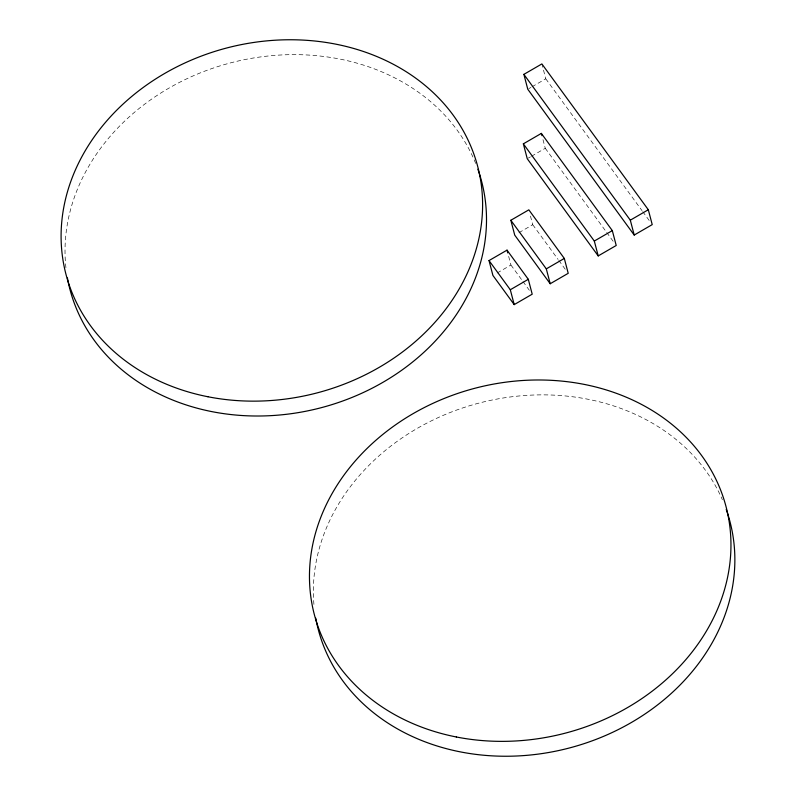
<?xml version="1.0" encoding="UTF-8"?>
<svg xmlns="http://www.w3.org/2000/svg" width="796" height="796" viewBox="0 0 796 796"><rect width="100%" height="100%" fill="white"/><g stroke="black" fill="none" stroke-linecap="round" stroke-linejoin="round"><path stroke-width="0.6" stroke-dasharray="3.98 2.98" d="M528.833 88.625L530.952 87.401M532.017 86.784L545.777 78.804L542.175 65.073M528.315 158.096L530.435 156.872M531.489 156.255L545.26 148.275L542.554 137.977M518.962 232.681L532.733 224.711L530.027 214.413M497.152 272.998L510.923 265.018L507.619 252.431M545.777 78.804L642.014 210.632M642.74 211.627L650.034 221.616M545.26 148.275L605.975 231.457M606.701 232.452L614.024 242.481M532.733 224.711L558.076 259.426M558.802 260.411L566.036 270.332M510.923 265.018L522.275 280.57M522.982 281.545L529.37 290.291M65.929 267.745A212.801 178.264 -14.7 0 1 232.551 62.367A212.801 178.264 -14.7 0 1 475.819 163.807M313.932 604.413A212.801 178.264 -14.7 0 1 480.286 402.756A212.801 178.264 -14.7 0 1 722.39 499.749"/><path stroke-width="1.19" d="M523.877 74.366L541.877 63.929L648.312 209.746L652.222 224.611L634.213 235.049L527.778 89.242L523.877 74.366L630.313 220.174L634.213 235.049M523.35 143.837L541.35 133.4L612.313 230.611L616.213 245.486L598.214 255.914L527.25 158.712L523.35 143.837L594.313 241.049L598.214 255.914M510.833 220.273L528.833 209.836L564.314 258.441L568.215 273.307L550.205 283.744L514.733 235.138L510.833 220.273L546.305 268.869L550.205 283.744M489.013 260.581L507.022 250.143L528.305 279.306L532.206 294.182L514.206 304.609L492.923 275.456L489.013 260.581L510.306 289.744L514.206 304.609M510.306 289.744L528.305 279.306M546.305 268.869L564.314 258.441M594.313 241.049L612.313 230.611M630.313 220.174L648.312 209.746M541.35 133.4L541.957 135.688M507.022 250.143L507.619 252.431M477.869 169.23A212.801 178.264 -14.7 0 1 321.574 407.602A212.801 178.264 -14.7 0 1 67.411 277.953M726.221 509.45A212.801 178.264 -14.7 0 1 569.936 747.832A212.801 178.264 -14.7 0 1 315.763 618.174M207.955 396.756A212.801 178.264 -14.7 0 0 477.729 166.583A212.801 178.264 -14.7 0 0 129.877 98.017A212.801 178.264 -14.7 0 0 207.955 396.756M456.317 736.977A212.801 178.264 -14.7 0 0 726.081 506.813A212.801 178.264 -14.7 0 0 378.239 438.238A212.801 178.264 -14.7 0 0 456.317 736.977"/></g></svg>
